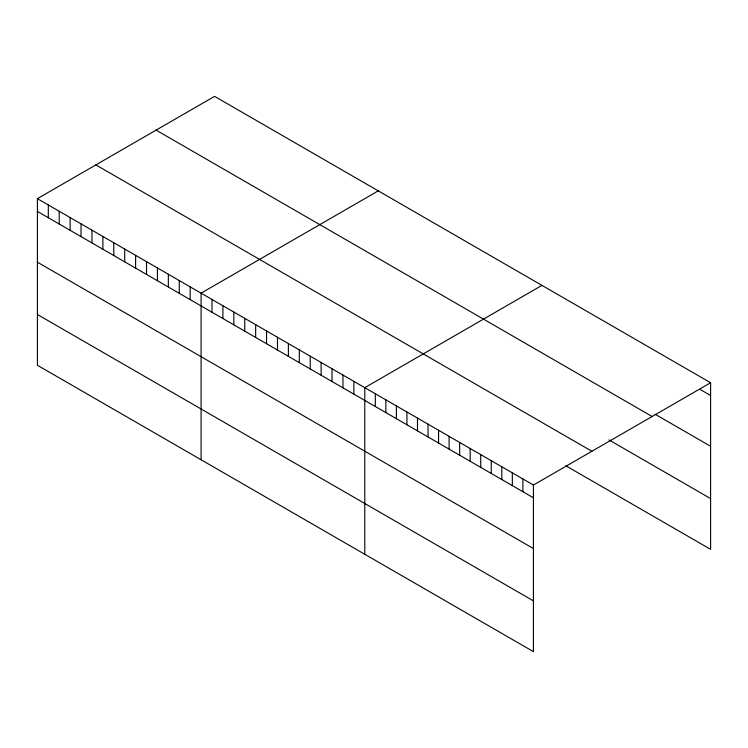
<?xml version="1.0" encoding="UTF-8"?>
<svg xmlns="http://www.w3.org/2000/svg" width="748" height="748" viewBox="0 0 748 748"><rect width="100%" height="100%" fill="white"/><g stroke="black" fill="none" stroke-linecap="round" stroke-linejoin="round"><path stroke-width="1.12" d="M37.4 198.659L533.427 485.031L533.427 651.639L37.4 365.258L37.4 198.659L214.573 96.361L710.6 382.742L710.6 549.341L565.909 465.808M378.264 190.871L201.09 293.16L201.09 459.758M541.954 285.371L364.781 387.66L364.781 554.268M533.427 485.031L710.6 382.742M700.063 389.428L710.6 395.514M655.024 414.186L710.6 446.276M156.108 130.124L652.134 416.496M609.031 439.936L710.6 498.579M95.866 164.897L591.892 451.278M37.4 211.422L533.427 497.803M37.4 262.183L533.427 548.565M37.4 314.487L533.427 600.868M522.889 478.944L522.889 491.716M512.343 472.867L512.343 485.63M501.805 466.78L501.805 479.543M491.268 460.693L491.268 473.456M480.721 454.606L480.721 467.369M470.183 448.519L470.183 461.292M459.646 442.433L459.646 455.205M449.099 436.346L449.099 449.118M438.562 430.268L438.562 443.031M428.024 424.181L428.024 436.944M417.478 418.095L417.478 430.857M406.94 412.008L406.94 424.771M396.403 405.921L396.403 418.693M385.856 399.834L385.856 412.606M375.318 393.747L375.318 406.519M353.869 381.368L353.869 394.131M342.949 375.066L342.949 387.829M332.037 368.764L332.037 381.527M321.126 362.462L321.126 375.234M310.214 356.16L310.214 368.932M299.303 349.858L299.303 362.63M288.391 343.566L288.391 356.329M277.48 337.264L277.48 350.027M266.569 330.962L266.569 343.725M255.648 324.66L255.648 337.432M244.736 318.358L244.736 331.13M233.825 312.056L233.825 324.828M222.913 305.764L222.913 318.526M212.002 299.462L212.002 312.225M190.179 286.858L190.179 299.63M179.268 280.556L179.268 293.328M168.347 274.254L168.347 287.026M157.435 267.962L157.435 280.724M146.524 261.66L146.524 274.423M135.612 255.358L135.612 268.121M124.701 249.056L124.701 261.828M113.79 242.754L113.79 255.526M102.878 236.462L102.878 249.224M91.967 230.16L91.967 242.922M81.046 223.858L81.046 236.62M70.134 217.556L70.134 230.319M59.223 211.254L59.223 224.026M48.311 204.952L48.311 217.724"/></g></svg>
